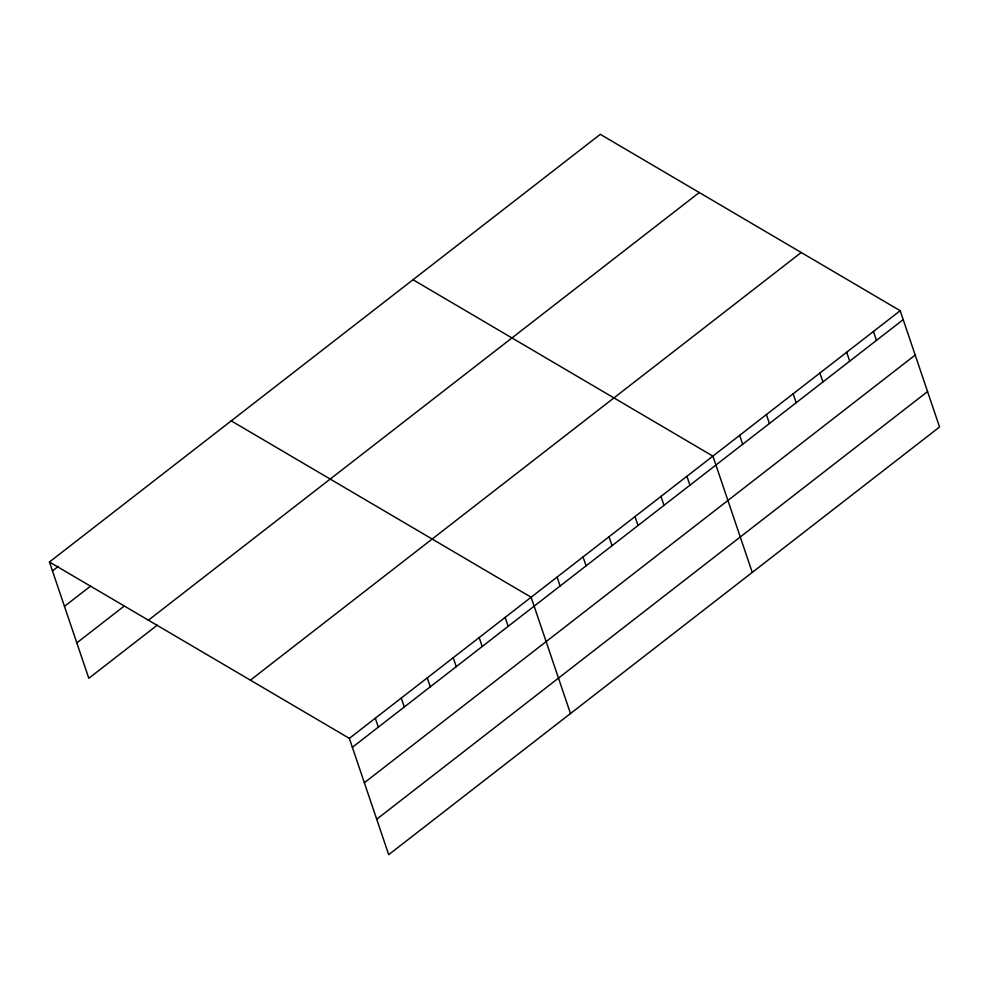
<?xml version="1.0" encoding="UTF-8"?>
<svg xmlns="http://www.w3.org/2000/svg" width="989" height="989" viewBox="0 0 989 989"><rect width="100%" height="100%" fill="white"/><g stroke="black" fill="none" stroke-linecap="round" stroke-linejoin="round"><path stroke-width="1.48" d="M49.45 561.999L600.298 134.331L900.188 310.707L939.55 427.001L388.702 854.669L349.34 738.363L49.45 561.999L88.812 678.293L157.276 625.147M52.479 570.937L58.376 566.351M64.47 606.356L90.432 586.205M76.821 642.862L124.033 606.208M148.412 620.202L699.26 192.534M250.378 680.172L801.226 252.504M349.34 738.363L900.188 310.707M352.368 747.301L903.204 319.632M364.36 782.732L915.196 355.063M376.71 819.238L927.558 391.57M413.006 279.739L712.896 456.114L752.258 572.408M231.228 420.869L531.118 597.245L570.48 713.539M873.435 331.476L876.452 340.414M846.671 352.245L849.699 361.183M819.918 373.026L822.947 381.952M793.166 393.795L796.182 402.721M766.413 414.564L769.43 423.502M739.648 435.333L742.677 444.271M686.935 476.278L689.951 485.203M660.961 496.429L663.99 505.367M634.987 516.592L638.016 525.53M609.026 536.755L612.043 545.693M583.053 556.918L586.081 565.844M557.091 577.082L560.108 586.007M505.156 617.396L508.173 626.334M479.183 637.559L482.199 646.497M453.209 657.722L456.238 666.66M427.248 677.885L430.264 686.811M401.274 698.049L404.303 706.974M375.313 718.212L378.33 727.138"/></g></svg>
